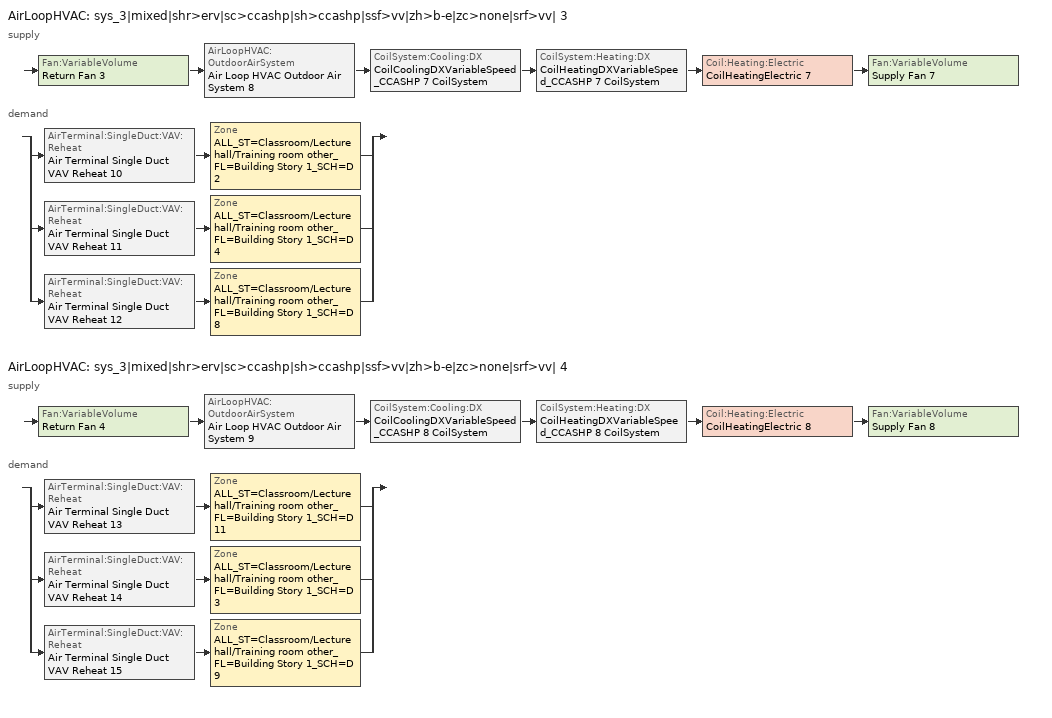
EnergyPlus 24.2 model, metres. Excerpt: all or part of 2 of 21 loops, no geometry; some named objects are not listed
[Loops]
AirLoopHVAC 'sys_3|mixed|shr>erv|sc>ccashp|sh>ccashp|ssf>vv|zh>b-e|zc>none|srf>vv| 3'
 supply: Fan:VariableVolume 'Return Fan 3' > AirLoopHVAC:OutdoorAirSystem 'Air Loop HVAC Outdoor Air System 8' > CoilSystem:Cooling:DX 'CoilCoolingDXVariableSpeed_CCASHP 7 CoilSystem' > CoilSystem:Heating:DX 'CoilHeatingDXVariableSpeed_CCASHP 7 CoilSystem' > Coil:Heating:Electric 'CoilHeatingElectric 7' > Fan:VariableVolume 'Supply Fan 7'
 demand: split
  | AirTerminal:SingleDuct:VAV:Reheat 'Air Terminal Single Duct VAV Reheat 10' > Zone 'ALL_ST=Classroom/Lecture hall/Training room other_FL=Building Story 1_SCH=D 2'
  | AirTerminal:SingleDuct:VAV:Reheat 'Air Terminal Single Duct VAV Reheat 11' > Zone 'ALL_ST=Classroom/Lecture hall/Training room other_FL=Building Story 1_SCH=D 4'
  | AirTerminal:SingleDuct:VAV:Reheat 'Air Terminal Single Duct VAV Reheat 12' > Zone 'ALL_ST=Classroom/Lecture hall/Training room other_FL=Building Story 1_SCH=D 8'
AirLoopHVAC 'sys_3|mixed|shr>erv|sc>ccashp|sh>ccashp|ssf>vv|zh>b-e|zc>none|srf>vv| 4'
 supply: Fan:VariableVolume 'Return Fan 4' > AirLoopHVAC:OutdoorAirSystem 'Air Loop HVAC Outdoor Air System 9' > CoilSystem:Cooling:DX 'CoilCoolingDXVariableSpeed_CCASHP 8 CoilSystem' > CoilSystem:Heating:DX 'CoilHeatingDXVariableSpeed_CCASHP 8 CoilSystem' > Coil:Heating:Electric 'CoilHeatingElectric 8' > Fan:VariableVolume 'Supply Fan 8'
 demand: split
  | AirTerminal:SingleDuct:VAV:Reheat 'Air Terminal Single Duct VAV Reheat 13' > Zone 'ALL_ST=Classroom/Lecture hall/Training room other_FL=Building Story 1_SCH=D 11'
  | AirTerminal:SingleDuct:VAV:Reheat 'Air Terminal Single Duct VAV Reheat 14' > Zone 'ALL_ST=Classroom/Lecture hall/Training room other_FL=Building Story 1_SCH=D 3'
  | AirTerminal:SingleDuct:VAV:Reheat 'Air Terminal Single Duct VAV Reheat 15' > Zone 'ALL_ST=Classroom/Lecture hall/Training room other_FL=Building Story 1_SCH=D 9'
[ZoneControl:Thermostat] Temperature Difference Between Cutout And Setpoint {deltaC}=0
Name | Zone or ZoneList | Control Type Schedule | Control 1
ALL_ST=Classroom/Lecture hall/Training room other_FL=Building Story 1_SCH=D 11 Thermostat | ALL_ST=Classroom/Lecture hall/Training room other_FL=Building Story 1_SCH=D 11 | ALL_ST=Classroom/Lecture hall/Training room other_FL=Building Story 1_SCH=D 11 Thermostat Schedule | Space Function Classroom/Lecture hall/Training room other Thermostat 72
ALL_ST=Classroom/Lecture hall/Training room other_FL=Building Story 1_SCH=D 2 Thermostat | ALL_ST=Classroom/Lecture hall/Training room other_FL=Building Story 1_SCH=D 2 | ALL_ST=Classroom/Lecture hall/Training room other_FL=Building Story 1_SCH=D 2 Thermostat Schedule | Space Function Classroom/Lecture hall/Training room other Thermostat 61
ALL_ST=Classroom/Lecture hall/Training room other_FL=Building Story 1_SCH=D 3 Thermostat | ALL_ST=Classroom/Lecture hall/Training room other_FL=Building Story 1_SCH=D 3 | ALL_ST=Classroom/Lecture hall/Training room other_FL=Building Story 1_SCH=D 3 Thermostat Schedule | Space Function Classroom/Lecture hall/Training room other Thermostat 62
ALL_ST=Classroom/Lecture hall/Training room other_FL=Building Story 1_SCH=D 4 Thermostat | ALL_ST=Classroom/Lecture hall/Training room other_FL=Building Story 1_SCH=D 4 | ALL_ST=Classroom/Lecture hall/Training room other_FL=Building Story 1_SCH=D 4 Thermostat Schedule | Space Function Classroom/Lecture hall/Training room other Thermostat 63
ALL_ST=Classroom/Lecture hall/Training room other_FL=Building Story 1_SCH=D 8 Thermostat | ALL_ST=Classroom/Lecture hall/Training room other_FL=Building Story 1_SCH=D 8 | ALL_ST=Classroom/Lecture hall/Training room other_FL=Building Story 1_SCH=D 8 Thermostat Schedule | Space Function Classroom/Lecture hall/Training room other Thermostat 68
ALL_ST=Classroom/Lecture hall/Training room other_FL=Building Story 1_SCH=D 9 Thermostat | ALL_ST=Classroom/Lecture hall/Training room other_FL=Building Story 1_SCH=D 9 | ALL_ST=Classroom/Lecture hall/Training room other_FL=Building Story 1_SCH=D 9 Thermostat Schedule | Space Function Classroom/Lecture hall/Training room other Thermostat 69
[ThermostatSetpoint:DualSetpoint] Heating Setpoint Temperature Schedule=NECB-D-Thermostat Setpoint-Heating; Cooling Setpoint Temperature Schedule=NECB-D-Thermostat Setpoint-Cooling
Space Function Classroom/Lecture hall/Training room other Thermostat 72; Space Function Classroom/Lecture hall/Training room other Thermostat 61; Space Function Classroom/Lecture hall/Training room other Thermostat 62; Space Function Classroom/Lecture hall/Training room other Thermostat 63; Space Function Classroom/Lecture hall/Training room other Thermostat 68; Space Function Classroom/Lecture hall/Training room other Thermostat 69
[ZoneHVAC:Baseboard:Convective:Electric] Availability Schedule=Always On Discrete; Heating Design Capacity {W}=Autosize; Efficiency=1
ZoneHVACBaseboardConvectiveElectric 16; ZoneHVACBaseboardConvectiveElectric 13; ZoneHVACBaseboardConvectiveElectric 17; ZoneHVACBaseboardConvectiveElectric 14; ZoneHVACBaseboardConvectiveElectric 15; ZoneHVACBaseboardConvectiveElectric 18
[Zone equipment]
ALL_ST=Classroom/Lecture hall/Training room other_FL=Building Story 1_SCH=D 11: Air Terminal Single Duct VAV Reheat 13, ZoneHVACBaseboardConvectiveElectric 16
ALL_ST=Classroom/Lecture hall/Training room other_FL=Building Story 1_SCH=D 2: Air Terminal Single Duct VAV Reheat 10, ZoneHVACBaseboardConvectiveElectric 13
ALL_ST=Classroom/Lecture hall/Training room other_FL=Building Story 1_SCH=D 3: Air Terminal Single Duct VAV Reheat 14, ZoneHVACBaseboardConvectiveElectric 17
ALL_ST=Classroom/Lecture hall/Training room other_FL=Building Story 1_SCH=D 4: Air Terminal Single Duct VAV Reheat 11, ZoneHVACBaseboardConvectiveElectric 14
ALL_ST=Classroom/Lecture hall/Training room other_FL=Building Story 1_SCH=D 8: Air Terminal Single Duct VAV Reheat 12, ZoneHVACBaseboardConvectiveElectric 15
ALL_ST=Classroom/Lecture hall/Training room other_FL=Building Story 1_SCH=D 9: Air Terminal Single Duct VAV Reheat 15, ZoneHVACBaseboardConvectiveElectric 18
[Sizing:Zone] Zone Cooling Design Supply Air Temperature Input Method=TemperatureDifference; Zone Cooling Design Supply Air Temperature {C}=13; Zone Cooling Design Supply Air Temperature Difference {deltaC}=11; Zone Heating Design Supply Air Temperature Input Method=TemperatureDifference; Zone Heating Design Supply Air Temperature {C}=43; Zone Heating Design Supply Air Temperature Difference {deltaC}=21; Zone Cooling Design Supply Air Humidity Ratio {kgWater/kgDryAir}=0.0085; Zone Heating Design Supply Air Humidity Ratio {kgWater/kgDryAir}=0.008; Zone Heating Sizing Factor=1.3; Zone Cooling Sizing Factor=1.1; Cooling Design Air Flow Method=DesignDay; Cooling Design Air Flow Rate {m3/s}=0; Cooling Minimum Air Flow per Zone Floor Area {m3/s-m2}=0.000762; Cooling Minimum Air Flow {m3/s}=0; Cooling Minimum Air Flow Fraction=0; Heating Design Air Flow Method=DesignDay; Heating Design Air Flow Rate {m3/s}=0; Heating Maximum Air Flow per Zone Floor Area {m3/s-m2}=0.002032; Heating Maximum Air Flow {m3/s}=0.141576; Heating Maximum Air Flow Fraction=0.3; Account for Dedicated Outdoor Air System=No; Zone Load Sizing Method=Sensible Load Only No Latent Load; Zone Latent Cooling Design Supply Air Humidity Ratio Input Method=HumidityRatioDifference; Zone Cooling Design Supply Air Humidity Ratio Difference {kgWater/kgDryAir}=0.005; Zone Latent Heating Design Supply Air Humidity Ratio Input Method=HumidityRatioDifference; Zone Humidification Design Supply Air Humidity Ratio Difference {kgWater/kgDryAir}=0.005; Type of Space Sum to Use=Coincident
Name | Design Specification Outdoor Air Object
ALL_ST=Classroom/Lecture hall/Training room other_FL=Building Story 1_SCH=D 11 | ALL_ST=Classroom/Lecture hall/Training room other_FL=Building Story 1_SCH=D 11 DSOA Space List
ALL_ST=Classroom/Lecture hall/Training room other_FL=Building Story 1_SCH=D 2 | ALL_ST=Classroom/Lecture hall/Training room other_FL=Building Story 1_SCH=D 2 DSOA Space List
ALL_ST=Classroom/Lecture hall/Training room other_FL=Building Story 1_SCH=D 3 | ALL_ST=Classroom/Lecture hall/Training room other_FL=Building Story 1_SCH=D 3 DSOA Space List
ALL_ST=Classroom/Lecture hall/Training room other_FL=Building Story 1_SCH=D 4 | ALL_ST=Classroom/Lecture hall/Training room other_FL=Building Story 1_SCH=D 4 DSOA Space List
ALL_ST=Classroom/Lecture hall/Training room other_FL=Building Story 1_SCH=D 8 | ALL_ST=Classroom/Lecture hall/Training room other_FL=Building Story 1_SCH=D 8 DSOA Space List
ALL_ST=Classroom/Lecture hall/Training room other_FL=Building Story 1_SCH=D 9 | ALL_ST=Classroom/Lecture hall/Training room other_FL=Building Story 1_SCH=D 9 DSOA Space List
[Controller:MechanicalVentilation] Demand Controlled Ventilation=No; System Outdoor Air Method=ZoneSum; Design Specification Outdoor Air Object Name 1=Space Function Classroom/Lecture hall/Training room other Ventilation; Design Specification Outdoor Air Object Name 2=Space Function Classroom/Lecture hall/Training room other Ventilation; Design Specification Outdoor Air Object Name 3=Space Function Classroom/Lecture hall/Training room other Ventilation
Name | Availability Schedule | Zone or ZoneList Name 1 | Zone or ZoneList Name 2 | Zone or ZoneList Name 3
Controller Mechanical Ventilation 9 | sys_3|mixed|shr>none|sc>ccashp|sh>ccashp|ssf>vv|zh>b-e|zc>none|srf>vv| 4 Occ Sch | ALL_ST=Classroom/Lecture hall/Training room other_FL=Building Story 1_SCH=D 11 | ALL_ST=Classroom/Lecture hall/Training room other_FL=Building Story 1_SCH=D 3 | ALL_ST=Classroom/Lecture hall/Training room other_FL=Building Story 1_SCH=D 9
Controller Mechanical Ventilation 8 | sys_3|mixed|shr>none|sc>ccashp|sh>ccashp|ssf>vv|zh>b-e|zc>none|srf>vv| 3 Occ Sch | ALL_ST=Classroom/Lecture hall/Training room other_FL=Building Story 1_SCH=D 2 | ALL_ST=Classroom/Lecture hall/Training room other_FL=Building Story 1_SCH=D 4 | ALL_ST=Classroom/Lecture hall/Training room other_FL=Building Story 1_SCH=D 8
[DesignSpecification:OutdoorAir]
Space Function Classroom/Lecture hall/Training room other Ventilation: Outdoor Air Method=Sum; Outdoor Air Flow per Person {m3/s-person}=0.018567; Outdoor Air Flow per Zone Floor Area {m3/s-m2}=0.0003048; Outdoor Air Flow per Zone {m3/s}=0; Outdoor Air Flow Air Changes per Hour {1/hr}=0
[DesignSpecification:OutdoorAir:SpaceList] Space Design Specification Outdoor Air Object Name 1=Space Function Classroom/Lecture hall/Training room other Ventilation
Name | Space Name 1
ALL_ST=Classroom/Lecture hall/Training room other_FL=Building Story 1_SCH=D 11 DSOA Space List | Corner_Class_1_Pod_1_ZN_1_FLR_1
ALL_ST=Classroom/Lecture hall/Training room other_FL=Building Story 1_SCH=D 2 DSOA Space List | Mult_Class_1_Pod_2_ZN_1_FLR_1
ALL_ST=Classroom/Lecture hall/Training room other_FL=Building Story 1_SCH=D 3 DSOA Space List | Corner_Class_1_Pod_2_ZN_1_FLR_1
ALL_ST=Classroom/Lecture hall/Training room other_FL=Building Story 1_SCH=D 4 DSOA Space List | Mult_Class_1_Pod_1_ZN_1_FLR_1
ALL_ST=Classroom/Lecture hall/Training room other_FL=Building Story 1_SCH=D 8 DSOA Space List | Mult_Class_1_Pod_3_ZN_1_FLR_1
ALL_ST=Classroom/Lecture hall/Training room other_FL=Building Story 1_SCH=D 9 DSOA Space List | Corner_Class_1_Pod_3_ZN_1_FLR_1
[AirTerminal:SingleDuct:VAV:Reheat] Availability Schedule=Always On Discrete; Maximum Air Flow Rate {m3/s}=Autosize; Zone Minimum Air Flow Input Method=Constant; Constant Minimum Air Flow Fraction=0.3; Fixed Minimum Air Flow Rate {m3/s}=0; Maximum Hot Water or Steam Flow Rate {m3/s}=Autosize; Minimum Hot Water or Steam Flow Rate {m3/s}=0; Convergence Tolerance=0.001; Damper Heating Action=Normal; Maximum Flow per Zone Floor Area During Reheat {m3/s-m2}=Autocalculate; Maximum Flow Fraction During Reheat=0.5; Maximum Reheat Air Temperature {C}=43
Name | Reheat Coil
Air Terminal Single Duct VAV Reheat 13 | Coil Heating Electric 13
Air Terminal Single Duct VAV Reheat 10 | Coil Heating Electric 10
Air Terminal Single Duct VAV Reheat 14 | Coil Heating Electric 14
Air Terminal Single Duct VAV Reheat 11 | Coil Heating Electric 11
Air Terminal Single Duct VAV Reheat 12 | Coil Heating Electric 12
Air Terminal Single Duct VAV Reheat 15 | Coil Heating Electric 15
[Coil:Heating:Electric] Availability Schedule=Always On Discrete; Efficiency=1
Name | Nominal Capacity {W}
Coil Heating Electric 13 | 6394.72
Coil Heating Electric 10 | 18455.5
Coil Heating Electric 14 | 6381.82
Coil Heating Electric 11 | 18590.2
Coil Heating Electric 12 | 18463.1
Coil Heating Electric 15 | 6383.43
CoilHeatingElectric 7; CoilHeatingElectric 8 | Autosize
[AirLoopHVAC] Design Supply Air Flow Rate {m3/s}=AutoSize; Design Return Air Flow Fraction of Supply Air Flow=1
sys_3|mixed|shr>erv|sc>ccashp|sh>ccashp|ssf>vv|zh>b-e|zc>none|srf>vv| 3; sys_3|mixed|shr>erv|sc>ccashp|sh>ccashp|ssf>vv|zh>b-e|zc>none|srf>vv| 4
[Sizing:System] Type of Load to Size On=Sensible; Design Outdoor Air Flow Rate {m3/s}=Autosize; Central Heating Maximum System Air Flow Ratio=1; Preheat Design Temperature {C}=7; Preheat Design Humidity Ratio {kgWater/kgDryAir}=0.008; Precool Design Temperature {C}=13; Precool Design Humidity Ratio {kgWater/kgDryAir}=0.008; Central Cooling Design Supply Air Temperature {C}=13; Central Heating Design Supply Air Temperature {C}=43; Type of Zone Sum to Use=NonCoincident; 100% Outdoor Air in Cooling=No; 100% Outdoor Air in Heating=No; Central Cooling Design Supply Air Humidity Ratio {kgWater/kgDryAir}=0.0085; Central Heating Design Supply Air Humidity Ratio {kgWater/kgDryAir}=0.008; Cooling Supply Air Flow Rate Method=DesignDay; Cooling Supply Air Flow Rate {m3/s}=0; Cooling Supply Air Flow Rate Per Floor Area {m3/s-m2}=0.00996765; Cooling Fraction of Autosized Cooling Supply Air Flow Rate=1; Cooling Supply Air Flow Rate Per Unit Cooling Capacity {m3/s-W}=3.94755e-05; Heating Supply Air Flow Rate Method=DesignDay; Heating Supply Air Flow Rate {m3/s}=0; Heating Supply Air Flow Rate Per Floor Area {m3/s-m2}=0.00996765; Heating Fraction of Autosized Heating Supply Air Flow Rate=1; Heating Fraction of Autosized Cooling Supply Air Flow Rate=1; Heating Supply Air Flow Rate Per Unit Heating Capacity {m3/s-W}=3.15882e-05; System Outdoor Air Method=ZoneSum; Zone Maximum Outdoor Air Fraction=1; Cooling Design Capacity Method=CoolingDesignCapacity; Cooling Design Capacity {W}=Autosize; Cooling Design Capacity Per Floor Area {W/m2}=234.7; Fraction of Autosized Cooling Design Capacity=1; Heating Design Capacity Method=HeatingDesignCapacity; Heating Design Capacity {W}=Autosize; Heating Design Capacity Per Floor Area {W/m2}=157; Fraction of Autosized Heating Design Capacity=1; Central Cooling Capacity Control Method=OnOff; Occupant Diversity=Autosize
sys_3|mixed|shr>erv|sc>ccashp|sh>ccashp|ssf>vv|zh>b-e|zc>none|srf>vv| 3; sys_3|mixed|shr>erv|sc>ccashp|sh>ccashp|ssf>vv|zh>b-e|zc>none|srf>vv| 4
[Controller:OutdoorAir] Minimum Outdoor Air Flow Rate {m3/s}=Autosize; Maximum Outdoor Air Flow Rate {m3/s}=Autosize; Economizer Control Type=DifferentialEnthalpy; Economizer Control Action Type=ModulateFlow; Lockout Type=NoLockout; Minimum Limit Type=FixedMinimum; High Humidity Control=No; High Humidity Outdoor Air Flow Ratio=1; Control High Indoor Humidity Based on Outdoor Humidity Ratio=Yes; Heat Recovery Bypass Control Type=BypassWhenOAFlowGreaterThanMinimum; Economizer Operation Staging=InterlockedWithMechanicalCooling
Name | Minimum Outdoor Air Schedule | Mechanical Ventilation Controller
Controller Outdoor Air 8 | sys_3|mixed|shr>none|sc>ccashp|sh>ccashp|ssf>vv|zh>b-e|zc>none|srf>vv| 3 Occ Sch | Controller Mechanical Ventilation 8
Controller Outdoor Air 9 | sys_3|mixed|shr>none|sc>ccashp|sh>ccashp|ssf>vv|zh>b-e|zc>none|srf>vv| 4 Occ Sch | Controller Mechanical Ventilation 9
[HeatExchanger:AirToAir:SensibleAndLatent] Availability Schedule=Always On Discrete; Nominal Supply Air Flow Rate {m3/s}=Autosize; Sensible Effectiveness at 100% Heating Air Flow=0.5; Latent Effectiveness at 100% Heating Air Flow=0.5; Sensible Effectiveness at 100% Cooling Air Flow=0.5; Latent Effectiveness at 100% Cooling Air Flow=0.5; Supply Air Outlet Temperature Control=Yes; Heat Exchanger Type=Rotary; Frost Control Type=ExhaustOnly; Threshold Temperature {C}=-23.3; Initial Defrost Time Fraction=0.167; Rate of Defrost Time Fraction Increase {1/K}=1.44; Economizer Lockout=Yes
Name | Nominal Electric Power {W} | Sensible Effectiveness of Heating Air Flow Curve | Latent Effectiveness of Heating Air Flow Curve | Sensible Effectiveness of Cooling Air Flow Curve | Latent Effectiveness of Cooling Air Flow Curve
sys_3|mixed|shr>none|sc>ccashp|sh>ccashp|ssf>vv|zh>b-e|zc>none|srf>vv| 3 ERV | 2905.68 | sys_3|mixed|shr>none|sc>ccashp|sh>ccashp|ssf>vv|zh>b-e|zc>none|srf>vv| 3 ERV_SensHeatEff 1 | sys_3|mixed|shr>none|sc>ccashp|sh>ccashp|ssf>vv|zh>b-e|zc>none|srf>vv| 3 ERV_LatHeatEff 1 | sys_3|mixed|shr>none|sc>ccashp|sh>ccashp|ssf>vv|zh>b-e|zc>none|srf>vv| 3 ERV_SensCoolEff 1 | sys_3|mixed|shr>none|sc>ccashp|sh>ccashp|ssf>vv|zh>b-e|zc>none|srf>vv| 3 ERV_LatCoolEff 1
sys_3|mixed|shr>none|sc>ccashp|sh>ccashp|ssf>vv|zh>b-e|zc>none|srf>vv| 4 ERV | 642.688 | sys_3|mixed|shr>none|sc>ccashp|sh>ccashp|ssf>vv|zh>b-e|zc>none|srf>vv| 4 ERV_SensHeatEff 1 | sys_3|mixed|shr>none|sc>ccashp|sh>ccashp|ssf>vv|zh>b-e|zc>none|srf>vv| 4 ERV_LatHeatEff 1 | sys_3|mixed|shr>none|sc>ccashp|sh>ccashp|ssf>vv|zh>b-e|zc>none|srf>vv| 4 ERV_SensCoolEff 1 | sys_3|mixed|shr>none|sc>ccashp|sh>ccashp|ssf>vv|zh>b-e|zc>none|srf>vv| 4 ERV_LatCoolEff 1
[SetpointManager:OutdoorAirPretreat] Control Variable=Temperature; Minimum Setpoint Temperature {C}=-99; Maximum Setpoint Temperature {C}=99; Minimum Setpoint Humidity Ratio {kgWater/kgDryAir}=1e-05; Maximum Setpoint Humidity Ratio {kgWater/kgDryAir}=1
Name | Setpoint Node or NodeList
Setpoint Manager Outdoor Air Pretreat 14 | sys_3|mixed|shr>none|sc>ccashp|sh>ccashp|ssf>vv|zh>b-e|zc>none|srf>vv| 3 ERV Primary Outlet Air Node
Setpoint Manager Outdoor Air Pretreat 15 | sys_3|mixed|shr>none|sc>ccashp|sh>ccashp|ssf>vv|zh>b-e|zc>none|srf>vv| 4 ERV Primary Outlet Air Node
[SetpointManager:MixedAir] Control Variable=Temperature
Name | Setpoint Node or NodeList
Return Fan 3 Outlet Air Node OS Default SPM | Return Fan 3 Outlet Air Node
sys_3|mixed|shr>erv|sc>ccashp|sh>ccashp|ssf>vv|zh>b-e|zc>none|srf>vv| 3 Mixed Air Node OS Default SPM | sys_3|mixed|shr>erv|sc>ccashp|sh>ccashp|ssf>vv|zh>b-e|zc>none|srf>vv| 3 Mixed Air Node
CoilCoolingDXVariableSpeed_CCASHP 7 Outlet Air Node OS Default SPM | CoilCoolingDXVariableSpeed_CCASHP 7 Outlet Air Node
CoilHeatingDXVariableSpeed_CCASHP 7 Outlet Air Node OS Default SPM | CoilHeatingDXVariableSpeed_CCASHP 7 Outlet Air Node
Return Fan 4 Outlet Air Node OS Default SPM | Return Fan 4 Outlet Air Node
sys_3|mixed|shr>erv|sc>ccashp|sh>ccashp|ssf>vv|zh>b-e|zc>none|srf>vv| 4 Mixed Air Node OS Default SPM | sys_3|mixed|shr>erv|sc>ccashp|sh>ccashp|ssf>vv|zh>b-e|zc>none|srf>vv| 4 Mixed Air Node
CoilCoolingDXVariableSpeed_CCASHP 8 Outlet Air Node OS Default SPM | CoilCoolingDXVariableSpeed_CCASHP 8 Outlet Air Node
CoilHeatingDXVariableSpeed_CCASHP 8 Outlet Air Node OS Default SPM | CoilHeatingDXVariableSpeed_CCASHP 8 Outlet Air Node
[CoilSystem:Cooling:DX]
Name | Cooling Coil
CoilCoolingDXVariableSpeed_CCASHP 7 CoilSystem | CoilCoolingDXVariableSpeed_CCASHP 7
CoilCoolingDXVariableSpeed_CCASHP 8 CoilSystem | CoilCoolingDXVariableSpeed_CCASHP 8
[Coil:Cooling:DX:VariableSpeed] Number of Speeds=1; Nominal Speed Level=1; Rated Air Flow Rate At Selected Nominal Speed Level {m3/s}=AutoSize; Nominal Time for Condensate to Begin Leaving the Coil {s}=0; Initial Moisture Evaporation Rate Divided by Steady-State AC Latent Capacity=0; Maximum Cycling Rate {cycles/hr}=2.5; Latent Capacity Time Constant {s}=60; Fan Delay Time {s}=60; Energy Part Load Fraction Curve=Mitsubishi Hyper Heating VRF Outdoor Unit CPLFFPLR curve; Condenser Type=AirCooled; Evaporative Condenser Pump Rated Power Consumption {W}=0; Crankcase Heater Capacity {W}=1e-06; Maximum Outdoor Dry-Bulb Temperature for Crankcase Heater Operation {C}=10; Minimum Outdoor Dry-Bulb Temperature for Compressor Operation {C}=-25; Basin Heater Capacity {W/K}=0; Basin Heater Setpoint Temperature {C}=2; Speed Reference Unit Gross Rated Total Cooling Capacity 1 {W}=8914.19; Speed Reference Unit Gross Rated Sensible Heat Ratio 1=0.79; Speed Reference Unit Rated Air Flow Rate 1 {m3/s}=0.944; Speed Rated Evaporator Fan Power Per Volume Flow Rate 2017 1 {W/(m3/s)}=773.3; Speed Rated Evaporator Fan Power Per Volume Flow Rate 2023 1 {W/(m3/s)}=934.4; Speed Total Cooling Capacity Function of Temperature Curve Name 1=Mitsubishi Hyper Heating VRF Outdoor Unit CCAPFT curve; Speed Total Cooling Capacity Function of Air Flow Fraction Curve Name 1=Mitsubishi Hyper Heating VRF Outdoor Unit CCAPFFF curve; Speed Energy Input Ratio Function of Temperature Curve Name 1=Mitsubishi Hyper Heating VRF Outdoor Unit CEIRFT curve; Speed Energy Input Ratio Function of Air Flow Fraction Curve Name 1=Mitsubishi Hyper Heating VRF Outdoor Unit CEIRFFF curve
Name | Gross Rated Total Cooling Capacity At Selected Nominal Speed Level {W} | Speed Reference Unit Gross Rated Cooling COP 1 {W/W}
CoilCoolingDXVariableSpeed_CCASHP 7 | 164153 | 3.76
CoilCoolingDXVariableSpeed_CCASHP 8 | 41986.2 | 4.28
[CoilSystem:Heating:DX]
Name | Heating Coil
CoilHeatingDXVariableSpeed_CCASHP 7 CoilSystem | CoilHeatingDXVariableSpeed_CCASHP 7
CoilHeatingDXVariableSpeed_CCASHP 8 CoilSystem | CoilHeatingDXVariableSpeed_CCASHP 8
[Coil:Heating:DX:VariableSpeed] Number of Speeds=1; Nominal Speed Level=1; Rated Air Flow Rate At Selected Nominal Speed Level {m3/s}=AutoSize; Energy Part Load Fraction Curve=Mitsubishi Hyper Heating VRF Outdoor Unit HPLFFPLR curve; Defrost Energy Input Ratio Function of Temperature Curve=Mitsubishi Hyper Heating VRF Outdoor Unit Defrost HEIRFT curve; Minimum Outdoor Dry-Bulb Temperature for Compressor Operation {C}=-25; Maximum Outdoor Dry-Bulb Temperature for Defrost Operation {C}=5; Crankcase Heater Capacity {W}=1e-06; Maximum Outdoor Dry-Bulb Temperature for Crankcase Heater Operation {C}=10; Defrost Strategy=ReverseCycle; Defrost Control=OnDemand; Defrost Time Period Fraction=0.166667; Resistive Defrost Heater Capacity {W}=AutoSize; Speed Reference Unit Gross Rated Heating Capacity 1 {W}=9124.85; Speed Reference Unit Rated Air Flow Rate 1 {m3/s}=0.653; Speed Rated Supply Air Fan Power Per Volume Flow Rate 2017 1 {W/(m3/s)}=773.3; Speed Rated Supply Air Fan Power Per Volume Flow Rate 2023 1 {W/(m3/s)}=934.4; Speed Heating Capacity Function of Temperature Curve Name 1=Mitsubishi Hyper Heating VRF Outdoor Unit HCAPFT curve; Speed Total  Heating Capacity Function of Air Flow Fraction Curve Name 1=Mitsubishi Hyper Heating VRF Outdoor Unit HCAPFFF curve; Speed Energy Input Ratio Function of Temperature Curve Name 1=Mitsubishi Hyper Heating VRF Outdoor Unit HEIRFT curve; Speed Energy Input Ratio Function of Air Flow Fraction Curve Name 1=Mitsubishi Hyper Heating VRF Outdoor Unit HEIRFFF curve
Name | Rated Heating Capacity At Selected Nominal Speed Level {W} | Speed Reference Unit Gross Rated Heating COP 1 {W/W}
CoilHeatingDXVariableSpeed_CCASHP 7 | 164153 | 4.4422
CoilHeatingDXVariableSpeed_CCASHP 8 | 41986.2 | 4.59278
[Fan:VariableVolume] Maximum Flow Rate {m3/s}=AutoSize; Fan Power Minimum Flow Rate Input Method=Fraction; Fan Power Minimum Flow Fraction=0.68; Fan Power Minimum Air Flow Rate {m3/s}=0; Motor In Airstream Fraction=1; Fan Power Coefficient 1=-2.4176; Fan Power Coefficient 2=9.5874; Fan Power Coefficient 3=-11.559; Fan Power Coefficient 4=5.4009; Fan Power Coefficient 5=0
Name | Availability Schedule | Fan Total Efficiency | Pressure Rise {Pa} | Motor Efficiency
Return Fan 3 | sys_3|mixed|shr>none|sc>ccashp|sh>ccashp|ssf>vv|zh>b-e|zc>none|srf>vv| 3 Occ Sch | 0.299975 | 250 | 0.4615
Supply Fan 7 | sys_3|mixed|shr>none|sc>ccashp|sh>ccashp|ssf>vv|zh>b-e|zc>none|srf>vv| 3 Occ Sch | 0.549965 | 1000 | 0.8461
Return Fan 4 | sys_3|mixed|shr>none|sc>ccashp|sh>ccashp|ssf>vv|zh>b-e|zc>none|srf>vv| 4 Occ Sch | 0.299975 | 250 | 0.4615
Supply Fan 8 | sys_3|mixed|shr>none|sc>ccashp|sh>ccashp|ssf>vv|zh>b-e|zc>none|srf>vv| 4 Occ Sch | 0.549965 | 1000 | 0.8461
[SetpointManager:Warmest] Control Variable=Temperature; Minimum Setpoint Temperature {C}=13; Maximum Setpoint Temperature {C}=22; Strategy=MaximumTemperature
Name | HVAC Air Loop | Setpoint Node or NodeList
Setpoint Manager Warmest 4 | sys_3|mixed|shr>erv|sc>ccashp|sh>ccashp|ssf>vv|zh>b-e|zc>none|srf>vv| 3 | sys_3|mixed|shr>erv|sc>ccashp|sh>ccashp|ssf>vv|zh>b-e|zc>none|srf>vv| 3 Supply Outlet Node
Setpoint Manager Warmest 5 | sys_3|mixed|shr>erv|sc>ccashp|sh>ccashp|ssf>vv|zh>b-e|zc>none|srf>vv| 4 | sys_3|mixed|shr>erv|sc>ccashp|sh>ccashp|ssf>vv|zh>b-e|zc>none|srf>vv| 4 Supply Outlet Node
[Schedule:Day:Interval]
NECB-D-Thermostat Setpoint-Heating Sun|Hol Day; NECB-D-Thermostat Setpoint-Heating Sat Day: No, 24:00, 18
NECB-D-Thermostat Setpoint-Heating Default|Wkdy Day; NECB-D-Thermostat Setpoint-Heating Default: No, 07:00, 18, 08:00, 20, 23:00, 22, 24:00, 18
NECB-D-Thermostat Setpoint-Cooling Sun|Hol Day; NECB-D-Thermostat Setpoint-Cooling Sat Day: No, 24:00, 35
NECB-D-Thermostat Setpoint-Cooling Default|Wkdy Day; NECB-D-Thermostat Setpoint-Cooling Default: No, 07:00, 35, 23:00, 24, 24:00, 35
Schedule Day 34; Schedule Day 33; Schedule Day 32; Schedule Day 31: No, 24:00, 0
sys_3|mixed|shr>none|sc>ccashp|sh>ccashp|ssf>vv|zh>b-e|zc>none|srf>vv| 4 Occ Sch Default; sys_3|mixed|shr>none|sc>ccashp|sh>ccashp|ssf>vv|zh>b-e|zc>none|srf>vv| 3 Occ Sch Default: No, 09:00, 0, 18:00, 1, 19:00, 0, 22:00, 1, 24:00, 0
sys_3|mixed|shr>none|sc>ccashp|sh>ccashp|ssf>vv|zh>b-e|zc>none|srf>vv| 4 Occ Sch Summer Design Day; sys_3|mixed|shr>none|sc>ccashp|sh>ccashp|ssf>vv|zh>b-e|zc>none|srf>vv| 4 Occ Sch Winter Design Day; sys_3|mixed|shr>none|sc>ccashp|sh>ccashp|ssf>vv|zh>b-e|zc>none|srf>vv| 3 Occ Sch Summer Design Day; sys_3|mixed|shr>none|sc>ccashp|sh>ccashp|ssf>vv|zh>b-e|zc>none|srf>vv| 3 Occ Sch Winter Design Day: No, 24:00, 1
[Schedule:Week:Daily]
NECB-D-Thermostat Setpoint-Heating Week Rule - Jan1-Dec31: NECB-D-Thermostat Setpoint-Heating Sun|Hol Day, NECB-D-Thermostat Setpoint-Heating Default|Wkdy Day, NECB-D-Thermostat Setpoint-Heating Default|Wkdy Day, NECB-D-Thermostat Setpoint-Heating Default|Wkdy Day, NECB-D-Thermostat Setpoint-Heating Default|Wkdy Day, NECB-D-Thermostat Setpoint-Heating Default|Wkdy Day, NECB-D-Thermostat Setpoint-Heating Sat Day, NECB-D-Thermostat Setpoint-Heating Default, NECB-D-Thermostat Setpoint-Heating Default, NECB-D-Thermostat Setpoint-Heating Default, NECB-D-Thermostat Setpoint-Heating Default, NECB-D-Thermostat Setpoint-Heating Default
NECB-D-Thermostat Setpoint-Cooling Week Rule - Jan1-Dec31: NECB-D-Thermostat Setpoint-Cooling Sun|Hol Day, NECB-D-Thermostat Setpoint-Cooling Default|Wkdy Day, NECB-D-Thermostat Setpoint-Cooling Default|Wkdy Day, NECB-D-Thermostat Setpoint-Cooling Default|Wkdy Day, NECB-D-Thermostat Setpoint-Cooling Default|Wkdy Day, NECB-D-Thermostat Setpoint-Cooling Default|Wkdy Day, NECB-D-Thermostat Setpoint-Cooling Sat Day, NECB-D-Thermostat Setpoint-Cooling Default, NECB-D-Thermostat Setpoint-Cooling Default, NECB-D-Thermostat Setpoint-Cooling Default, NECB-D-Thermostat Setpoint-Cooling Default, NECB-D-Thermostat Setpoint-Cooling Default
sys_3|mixed|shr>none|sc>ccashp|sh>ccashp|ssf>vv|zh>b-e|zc>none|srf>vv| 4 Occ Sch Week Rule - Jan1-Dec31: Schedule Day 34, sys_3|mixed|shr>none|sc>ccashp|sh>ccashp|ssf>vv|zh>b-e|zc>none|srf>vv| 4 Occ Sch Default, sys_3|mixed|shr>none|sc>ccashp|sh>ccashp|ssf>vv|zh>b-e|zc>none|srf>vv| 4 Occ Sch Default, sys_3|mixed|shr>none|sc>ccashp|sh>ccashp|ssf>vv|zh>b-e|zc>none|srf>vv| 4 Occ Sch Default, sys_3|mixed|shr>none|sc>ccashp|sh>ccashp|ssf>vv|zh>b-e|zc>none|srf>vv| 4 Occ Sch Default, sys_3|mixed|shr>none|sc>ccashp|sh>ccashp|ssf>vv|zh>b-e|zc>none|srf>vv| 4 Occ Sch Default, Schedule Day 33, sys_3|mixed|shr>none|sc>ccashp|sh>ccashp|ssf>vv|zh>b-e|zc>none|srf>vv| 4 Occ Sch Default, sys_3|mixed|shr>none|sc>ccashp|sh>ccashp|ssf>vv|zh>b-e|zc>none|srf>vv| 4 Occ Sch Summer Design Day, sys_3|mixed|shr>none|sc>ccashp|sh>ccashp|ssf>vv|zh>b-e|zc>none|srf>vv| 4 Occ Sch Winter Design Day, sys_3|mixed|shr>none|sc>ccashp|sh>ccashp|ssf>vv|zh>b-e|zc>none|srf>vv| 4 Occ Sch Default, sys_3|mixed|shr>none|sc>ccashp|sh>ccashp|ssf>vv|zh>b-e|zc>none|srf>vv| 4 Occ Sch Default
sys_3|mixed|shr>none|sc>ccashp|sh>ccashp|ssf>vv|zh>b-e|zc>none|srf>vv| 3 Occ Sch Week Rule - Jan1-Dec31: Schedule Day 32, sys_3|mixed|shr>none|sc>ccashp|sh>ccashp|ssf>vv|zh>b-e|zc>none|srf>vv| 3 Occ Sch Default, sys_3|mixed|shr>none|sc>ccashp|sh>ccashp|ssf>vv|zh>b-e|zc>none|srf>vv| 3 Occ Sch Default, sys_3|mixed|shr>none|sc>ccashp|sh>ccashp|ssf>vv|zh>b-e|zc>none|srf>vv| 3 Occ Sch Default, sys_3|mixed|shr>none|sc>ccashp|sh>ccashp|ssf>vv|zh>b-e|zc>none|srf>vv| 3 Occ Sch Default, sys_3|mixed|shr>none|sc>ccashp|sh>ccashp|ssf>vv|zh>b-e|zc>none|srf>vv| 3 Occ Sch Default, Schedule Day 31, sys_3|mixed|shr>none|sc>ccashp|sh>ccashp|ssf>vv|zh>b-e|zc>none|srf>vv| 3 Occ Sch Default, sys_3|mixed|shr>none|sc>ccashp|sh>ccashp|ssf>vv|zh>b-e|zc>none|srf>vv| 3 Occ Sch Summer Design Day, sys_3|mixed|shr>none|sc>ccashp|sh>ccashp|ssf>vv|zh>b-e|zc>none|srf>vv| 3 Occ Sch Winter Design Day, sys_3|mixed|shr>none|sc>ccashp|sh>ccashp|ssf>vv|zh>b-e|zc>none|srf>vv| 3 Occ Sch Default, sys_3|mixed|shr>none|sc>ccashp|sh>ccashp|ssf>vv|zh>b-e|zc>none|srf>vv| 3 Occ Sch Default
[Schedule:Year]
NECB-D-Thermostat Setpoint-Heating: NECB-D-Thermostat Setpoint-Heating Week Rule - Jan1-Dec31, 1, 1, 12, 31
NECB-D-Thermostat Setpoint-Cooling: NECB-D-Thermostat Setpoint-Cooling Week Rule - Jan1-Dec31, 1, 1, 12, 31
sys_3|mixed|shr>none|sc>ccashp|sh>ccashp|ssf>vv|zh>b-e|zc>none|srf>vv| 4 Occ Sch: sys_3|mixed|shr>none|sc>ccashp|sh>ccashp|ssf>vv|zh>b-e|zc>none|srf>vv| 4 Occ Sch Week Rule - Jan1-Dec31, 1, 1, 12, 31
sys_3|mixed|shr>none|sc>ccashp|sh>ccashp|ssf>vv|zh>b-e|zc>none|srf>vv| 3 Occ Sch: sys_3|mixed|shr>none|sc>ccashp|sh>ccashp|ssf>vv|zh>b-e|zc>none|srf>vv| 3 Occ Sch Week Rule - Jan1-Dec31, 1, 1, 12, 31
[Schedule:Compact]
ALL_ST=Classroom/Lecture hall/Training room other_FL=Building Story 1_SCH=D 11 Thermostat Schedule; ALL_ST=Classroom/Lecture hall/Training room other_FL=Building Story 1_SCH=D 2 Thermostat Schedule; ALL_ST=Classroom/Lecture hall/Training room other_FL=Building Story 1_SCH=D 3 Thermostat Schedule; ALL_ST=Classroom/Lecture hall/Training room other_FL=Building Story 1_SCH=D 4 Thermostat Schedule; ALL_ST=Classroom/Lecture hall/Training room other_FL=Building Story 1_SCH=D 8 Thermostat Schedule; ALL_ST=Classroom/Lecture hall/Training room other_FL=Building Story 1_SCH=D 9 Thermostat Schedule: Through: 12/31, For: AllDays, Until: 24:00, 4
[Schedule:Constant]
Always On Discrete: Hourly Value=1
[Table:Lookup]
Mitsubishi Hyper Heating VRF Outdoor Unit CPLFFPLR curve: Mitsubishi Hyper Heating VRF Outdoor Unit CPLFFPLR curve Independent Variable List, None, 1, Dimensionless, 0, 0, 0, 0, 0, 0, 0, 0, 0, 0
Mitsubishi Hyper Heating VRF Outdoor Unit HPLFFPLR curve: Mitsubishi Hyper Heating VRF Outdoor Unit HPLFFPLR curve Independent Variable List, None, 1, Dimensionless, 0, 0, 0, 0, 0, 0, 0, 0, 0
Mitsubishi Hyper Heating VRF Outdoor Unit Defrost HEIRFT curve: Mitsubishi Hyper Heating VRF Outdoor Unit Defrost HEIRFT curve Independent Variable List, None, 1, Dimensionless, 1, 1, 1, 1, 1, 1, 1, 1, 1, 1, 1, 1, 1, 1, 1, 1, 1, 1, 1, 1, 1, 1
sys_3|mixed|shr>none|sc>ccashp|sh>ccashp|ssf>vv|zh>b-e|zc>none|srf>vv| 3 ERV_SensHeatEff 1: sys_3|mixed|shr>none|sc>ccashp|sh>ccashp|ssf>vv|zh>b-e|zc>none|srf>vv| 3 ERV_SensHeatEff 1 Independent Variable List, DivisorOnly, 0.5, 0, 10, Dimensionless, 0.5, 0.5
sys_3|mixed|shr>none|sc>ccashp|sh>ccashp|ssf>vv|zh>b-e|zc>none|srf>vv| 3 ERV_LatHeatEff 1: sys_3|mixed|shr>none|sc>ccashp|sh>ccashp|ssf>vv|zh>b-e|zc>none|srf>vv| 3 ERV_LatHeatEff 1 Independent Variable List, DivisorOnly, 0.5, 0, 10, Dimensionless, 0.5, 0.5
sys_3|mixed|shr>none|sc>ccashp|sh>ccashp|ssf>vv|zh>b-e|zc>none|srf>vv| 3 ERV_SensCoolEff 1: sys_3|mixed|shr>none|sc>ccashp|sh>ccashp|ssf>vv|zh>b-e|zc>none|srf>vv| 3 ERV_SensCoolEff 1 Independent Variable List, DivisorOnly, 0.5, 0, 10, Dimensionless, 0.5, 0.5
sys_3|mixed|shr>none|sc>ccashp|sh>ccashp|ssf>vv|zh>b-e|zc>none|srf>vv| 3 ERV_LatCoolEff 1: sys_3|mixed|shr>none|sc>ccashp|sh>ccashp|ssf>vv|zh>b-e|zc>none|srf>vv| 3 ERV_LatCoolEff 1 Independent Variable List, DivisorOnly, 0.5, 0, 10, Dimensionless, 0.5, 0.5
sys_3|mixed|shr>none|sc>ccashp|sh>ccashp|ssf>vv|zh>b-e|zc>none|srf>vv| 4 ERV_SensHeatEff 1: sys_3|mixed|shr>none|sc>ccashp|sh>ccashp|ssf>vv|zh>b-e|zc>none|srf>vv| 4 ERV_SensHeatEff 1 Independent Variable List, DivisorOnly, 0.5, 0, 10, Dimensionless, 0.5, 0.5
sys_3|mixed|shr>none|sc>ccashp|sh>ccashp|ssf>vv|zh>b-e|zc>none|srf>vv| 4 ERV_LatHeatEff 1: sys_3|mixed|shr>none|sc>ccashp|sh>ccashp|ssf>vv|zh>b-e|zc>none|srf>vv| 4 ERV_LatHeatEff 1 Independent Variable List, DivisorOnly, 0.5, 0, 10, Dimensionless, 0.5, 0.5
sys_3|mixed|shr>none|sc>ccashp|sh>ccashp|ssf>vv|zh>b-e|zc>none|srf>vv| 4 ERV_SensCoolEff 1: sys_3|mixed|shr>none|sc>ccashp|sh>ccashp|ssf>vv|zh>b-e|zc>none|srf>vv| 4 ERV_SensCoolEff 1 Independent Variable List, DivisorOnly, 0.5, 0, 10, Dimensionless, 0.5, 0.5
sys_3|mixed|shr>none|sc>ccashp|sh>ccashp|ssf>vv|zh>b-e|zc>none|srf>vv| 4 ERV_LatCoolEff 1: sys_3|mixed|shr>none|sc>ccashp|sh>ccashp|ssf>vv|zh>b-e|zc>none|srf>vv| 4 ERV_LatCoolEff 1 Independent Variable List, DivisorOnly, 0.5, 0, 10, Dimensionless, 0.5, 0.5
[Table:IndependentVariableList]
Mitsubishi Hyper Heating VRF Outdoor Unit CPLFFPLR curve Independent Variable List: Mitsubishi Hyper Heating VRF Outdoor Unit CPLFFPLR curve_ind_1
Mitsubishi Hyper Heating VRF Outdoor Unit HPLFFPLR curve Independent Variable List: Mitsubishi Hyper Heating VRF Outdoor Unit HPLFFPLR curve_ind_1
Mitsubishi Hyper Heating VRF Outdoor Unit Defrost HEIRFT curve Independent Variable List: Mitsubishi Hyper Heating VRF Outdoor Unit Defrost HEIRFT curve_ind_1, Mitsubishi Hyper Heating VRF Outdoor Unit Defrost HEIRFT curve_ind_2
sys_3|mixed|shr>none|sc>ccashp|sh>ccashp|ssf>vv|zh>b-e|zc>none|srf>vv| 3 ERV_SensHeatEff 1 Independent Variable List: sys_3|mixed|shr>none|sc>ccashp|sh>ccashp|ssf>vv|zh>b-e|zc>none|srf>vv| 3 ERV_SensibleHeating_IndependentVariable
sys_3|mixed|shr>none|sc>ccashp|sh>ccashp|ssf>vv|zh>b-e|zc>none|srf>vv| 3 ERV_LatHeatEff 1 Independent Variable List: sys_3|mixed|shr>none|sc>ccashp|sh>ccashp|ssf>vv|zh>b-e|zc>none|srf>vv| 3 ERV_LatentHeating_IndependentVariable
sys_3|mixed|shr>none|sc>ccashp|sh>ccashp|ssf>vv|zh>b-e|zc>none|srf>vv| 3 ERV_SensCoolEff 1 Independent Variable List: sys_3|mixed|shr>none|sc>ccashp|sh>ccashp|ssf>vv|zh>b-e|zc>none|srf>vv| 3 ERV_SensibleCooling_IndependentVariable
sys_3|mixed|shr>none|sc>ccashp|sh>ccashp|ssf>vv|zh>b-e|zc>none|srf>vv| 3 ERV_LatCoolEff 1 Independent Variable List: sys_3|mixed|shr>none|sc>ccashp|sh>ccashp|ssf>vv|zh>b-e|zc>none|srf>vv| 3 ERV_LatentCooling_IndependentVariable
sys_3|mixed|shr>none|sc>ccashp|sh>ccashp|ssf>vv|zh>b-e|zc>none|srf>vv| 4 ERV_SensHeatEff 1 Independent Variable List: sys_3|mixed|shr>none|sc>ccashp|sh>ccashp|ssf>vv|zh>b-e|zc>none|srf>vv| 4 ERV_SensibleHeating_IndependentVariable
sys_3|mixed|shr>none|sc>ccashp|sh>ccashp|ssf>vv|zh>b-e|zc>none|srf>vv| 4 ERV_LatHeatEff 1 Independent Variable List: sys_3|mixed|shr>none|sc>ccashp|sh>ccashp|ssf>vv|zh>b-e|zc>none|srf>vv| 4 ERV_LatentHeating_IndependentVariable
sys_3|mixed|shr>none|sc>ccashp|sh>ccashp|ssf>vv|zh>b-e|zc>none|srf>vv| 4 ERV_SensCoolEff 1 Independent Variable List: sys_3|mixed|shr>none|sc>ccashp|sh>ccashp|ssf>vv|zh>b-e|zc>none|srf>vv| 4 ERV_SensibleCooling_IndependentVariable
sys_3|mixed|shr>none|sc>ccashp|sh>ccashp|ssf>vv|zh>b-e|zc>none|srf>vv| 4 ERV_LatCoolEff 1 Independent Variable List: sys_3|mixed|shr>none|sc>ccashp|sh>ccashp|ssf>vv|zh>b-e|zc>none|srf>vv| 4 ERV_LatentCooling_IndependentVariable
[Table:IndependentVariable]
Mitsubishi Hyper Heating VRF Outdoor Unit CPLFFPLR curve_ind_1: Linear, Constant, 0, 1, Dimensionless, 0.1, 0.2, 0.3, 0.4, 0.5, 0.556, 0.694, 0.833, 0.972, 1
Mitsubishi Hyper Heating VRF Outdoor Unit HPLFFPLR curve_ind_1: Linear, Constant, 0, 1, Dimensionless, 0.1, 0.2, 0.3, 0.4, 0.5, 0.555, 0.694, 0.833, 1
Mitsubishi Hyper Heating VRF Outdoor Unit Defrost HEIRFT curve_ind_1: Linear, Constant, 15, 27.2, Temperature, 15, 27.2
Mitsubishi Hyper Heating VRF Outdoor Unit Defrost HEIRFT curve_ind_2: Linear, Constant, -25, 6, Temperature, -25, -10, -8, -6, -4, -2, 0, 1, 2, 4, 6
sys_3|mixed|shr>none|sc>ccashp|sh>ccashp|ssf>vv|zh>b-e|zc>none|srf>vv| 3 ERV_SensibleHeating_IndependentVariable; sys_3|mixed|shr>none|sc>ccashp|sh>ccashp|ssf>vv|zh>b-e|zc>none|srf>vv| 3 ERV_LatentHeating_IndependentVariable; sys_3|mixed|shr>none|sc>ccashp|sh>ccashp|ssf>vv|zh>b-e|zc>none|srf>vv| 3 ERV_SensibleCooling_IndependentVariable; sys_3|mixed|shr>none|sc>ccashp|sh>ccashp|ssf>vv|zh>b-e|zc>none|srf>vv| 3 ERV_LatentCooling_IndependentVariable; sys_3|mixed|shr>none|sc>ccashp|sh>ccashp|ssf>vv|zh>b-e|zc>none|srf>vv| 4 ERV_SensibleHeating_IndependentVariable; sys_3|mixed|shr>none|sc>ccashp|sh>ccashp|ssf>vv|zh>b-e|zc>none|srf>vv| 4 ERV_LatentHeating_IndependentVariable; sys_3|mixed|shr>none|sc>ccashp|sh>ccashp|ssf>vv|zh>b-e|zc>none|srf>vv| 4 ERV_SensibleCooling_IndependentVariable; sys_3|mixed|shr>none|sc>ccashp|sh>ccashp|ssf>vv|zh>b-e|zc>none|srf>vv| 4 ERV_LatentCooling_IndependentVariable: Linear, Linear, 0, 10, Dimensionless, 0.75, 1
[Curve:Biquadratic] Minimum Value of x {BasedOnField A2}=15
Name | Coefficient1 Constant | Coefficient2 x | Coefficient3 x**2 | Coefficient4 y | Coefficient5 y**2 | Coefficient6 x*y | Maximum Value of x {BasedOnField A2} | Minimum Value of y {BasedOnField A3} | Maximum Value of y {BasedOnField A3}
Mitsubishi Hyper Heating VRF Outdoor Unit CCAPFT curve | 0.041806 | 0.0640406 | -0.000556932 | 0.00840778 | -0.00010814 | -0.000333479 | 24 | -5 | 43
Mitsubishi Hyper Heating VRF Outdoor Unit CEIRFT curve | 1.51115 | -0.0599811 | 0.000969596 | -0.00845921 | 0.000389855 | 0.000125837 | 24 | -5 | 43
Mitsubishi Hyper Heating VRF Outdoor Unit HCAPFT curve | 1.04243 | 0.0320234 | -0.00158028 | 0.0255781 | -0.000168303 | -0.00103771 | 27.2 | -25 | 15
Mitsubishi Hyper Heating VRF Outdoor Unit HEIRFT curve | 1.2246 | 0.0053626 | -0.000269902 | -0.0415824 | 0.000500483 | 0.000352842 | 27.2 | -25 | 15
[Curve:Quadratic] Coefficient3 x**2=0
Name | Coefficient1 Constant | Coefficient2 x | Minimum Value of x {BasedOnField A2} | Maximum Value of x {BasedOnField A2}
Mitsubishi Hyper Heating VRF Outdoor Unit CCAPFFF curve; Mitsubishi Hyper Heating VRF Outdoor Unit HCAPFFF curve | 0.8 | 0.2 | 0.5 | 1.5
Mitsubishi Hyper Heating VRF Outdoor Unit CEIRFFF curve; Mitsubishi Hyper Heating VRF Outdoor Unit HEIRFFF curve | 1 | 0 | 0 | 1
